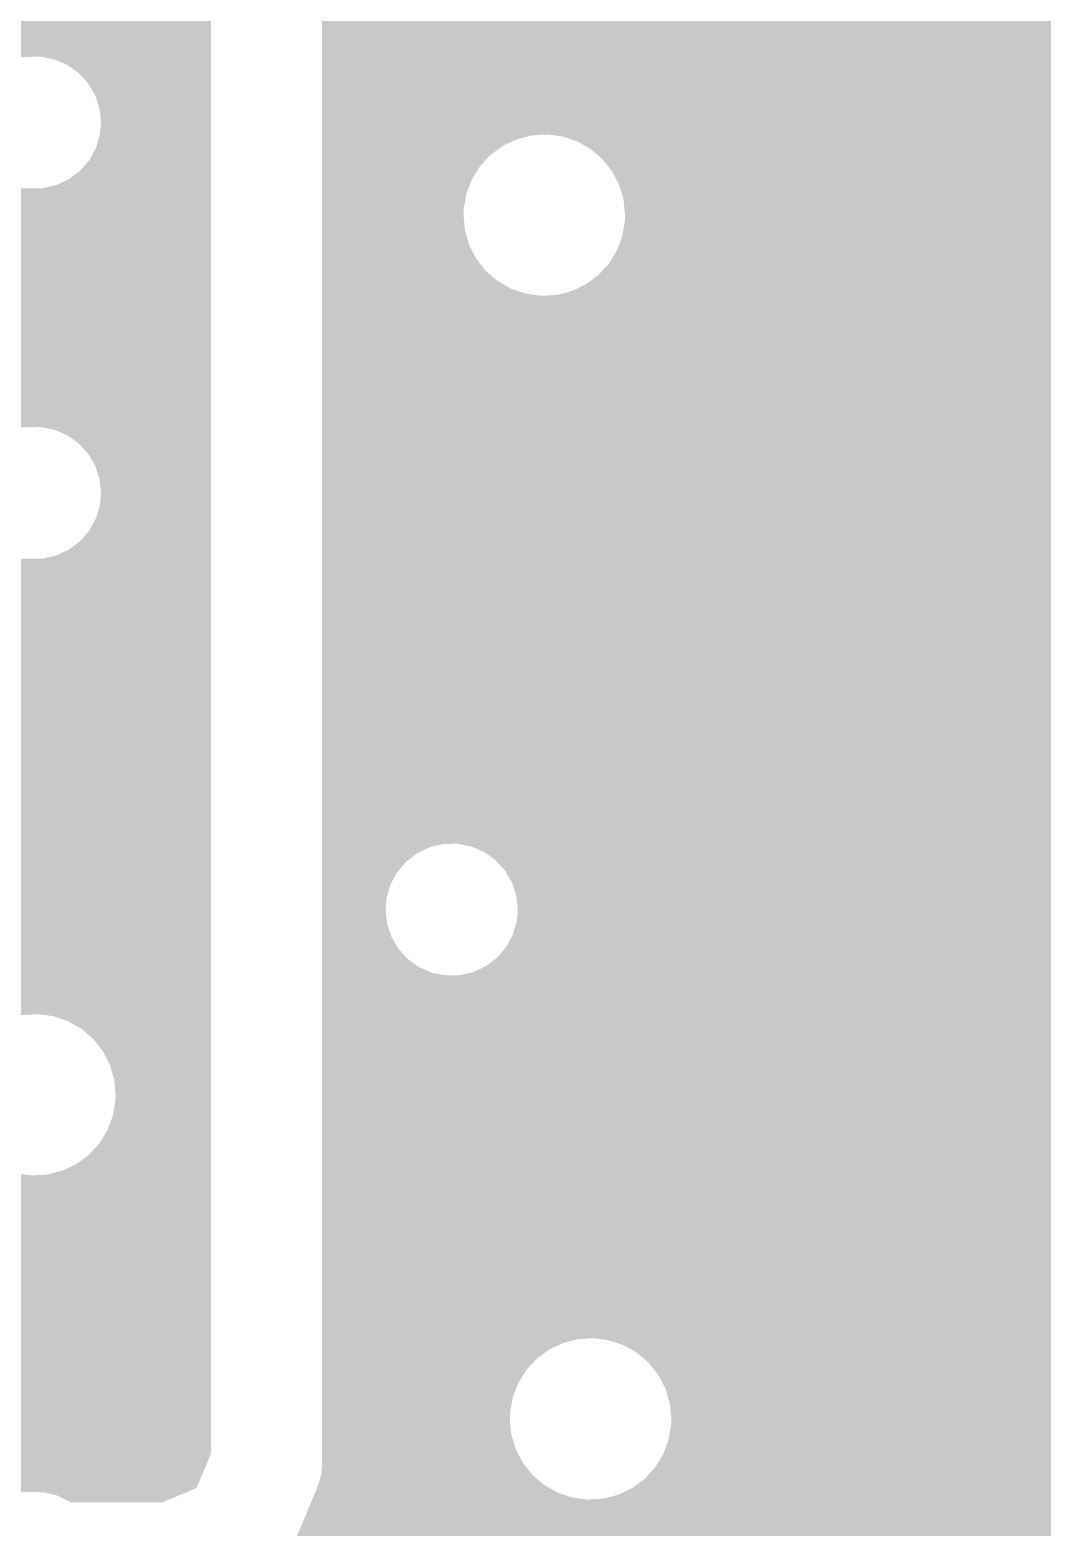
# Model space of a CAD drawing. Extents: x 295 to 953, y 10 to 290.
# Drawn here: x 830.17 to 848.38, y 111.7 to 138.39 of the extents above; entities that cross this region are included whole.
import ezdxf

# ---------------------------------------------------------------- set-up
doc = ezdxf.new("R2010")
doc.units = 0
doc.header["$LTSCALE"] = 5
doc.header["$MEASUREMENT"] = 0
doc.layers.add('PWR1', color=7, linetype='CONTINUOUS')

msp = doc.modelspace()

# ---------------------------------------------------------------- linework, layer by layer
at = {"layer": 'PWR1'}
for points in [[(835.379, 136.53), (835.379, 146.966), (848.376, 136.53), (848.376, 146.966)], [(812.265, 137.917), (812.265, 139.005), (833.398, 137.917), (833.398, 139.005)], [(820.481, 137.913), (820.459, 137.917), (830.115, 137.913), (830.365, 137.917)], [(830.609, 137.869), (830.365, 137.917), (833.398, 137.869), (833.398, 137.917)], [(830.838, 137.771), (830.609, 137.869), (833.398, 137.771), (833.398, 137.869)], [(831.041, 137.626), (830.838, 137.771), (833.398, 137.626), (833.398, 137.771)], [(831.21, 137.442), (831.041, 137.626), (833.398, 137.442), (833.398, 137.626)], [(831.335, 137.227), (831.21, 137.442), (833.398, 137.227), (833.398, 137.442)], [(831.413, 136.991), (831.335, 137.227), (833.398, 136.991), (833.398, 137.227)], [(831.44, 136.743), (831.413, 136.991), (833.398, 136.743), (833.398, 136.991)], [(831.421, 136.536), (831.44, 136.743), (833.398, 136.536), (833.398, 136.743)], [(831.352, 136.297), (831.421, 136.536), (833.398, 136.297), (833.398, 136.536)], [(835.379, 136.514), (835.379, 136.53), (839.121, 136.514), (839.396, 136.53)], [(835.379, 136.446), (835.379, 136.514), (838.854, 136.446), (839.121, 136.514)], [(835.379, 136.329), (835.379, 136.446), (838.605, 136.329), (838.854, 136.446)], [(839.669, 136.494), (839.396, 136.53), (848.376, 136.494), (848.376, 136.53)], [(839.93, 136.406), (839.669, 136.494), (848.376, 136.406), (848.376, 136.494)], [(840.169, 136.27), (839.93, 136.406), (848.376, 136.27), (848.376, 136.406)], [(831.234, 136.077), (831.352, 136.297), (833.398, 136.077), (833.398, 136.297)], [(835.379, 136.166), (835.379, 136.329), (838.382, 136.166), (838.605, 136.329)], [(835.379, 135.963), (835.379, 136.166), (838.195, 135.963), (838.382, 136.166)], [(840.378, 136.09), (840.169, 136.27), (848.376, 136.09), (848.376, 136.27)], [(830.874, 135.736), (831.072, 135.888), (833.398, 135.736), (833.398, 135.888)], [(831.072, 135.888), (831.234, 136.077), (833.398, 135.888), (833.398, 136.077)], [(835.379, 135.729), (835.379, 135.963), (838.05, 135.729), (838.195, 135.963)], [(840.55, 135.875), (840.378, 136.09), (848.376, 135.875), (848.376, 136.09)], [(840.676, 135.63), (840.55, 135.875), (848.376, 135.63), (848.376, 135.875)], [(830.406, 135.573), (830.649, 135.63), (833.398, 135.573), (833.398, 135.63)], [(830.649, 135.63), (830.874, 135.736), (833.398, 135.63), (833.398, 135.736)], [(835.379, 135.472), (835.379, 135.729), (837.953, 135.472), (838.05, 135.729)], [(840.755, 135.366), (840.676, 135.63), (848.376, 135.366), (848.376, 135.63)], [(812.265, 134.615), (812.265, 135.569), (833.398, 134.615), (833.398, 135.569)], [(830.157, 135.569), (830.406, 135.573), (833.398, 135.569), (833.398, 135.573)], [(835.379, 135.2), (835.379, 135.472), (837.906, 135.2), (837.953, 135.472)], [(840.781, 135.092), (840.755, 135.366), (848.376, 135.092), (848.376, 135.366)], [(835.379, 135.092), (835.379, 135.2), (837.902, 135.092), (837.906, 135.2)], [(835.379, 134.818), (835.379, 135.092), (837.928, 134.818), (837.902, 135.092)], [(840.777, 134.983), (840.781, 135.092), (848.376, 134.983), (848.376, 135.092)], [(835.379, 134.553), (835.379, 134.818), (838.006, 134.553), (837.928, 134.818)], [(840.73, 134.712), (840.777, 134.983), (848.376, 134.712), (848.376, 134.983)], [(820.703, 134.567), (820.459, 134.615), (833.398, 134.567), (833.398, 134.615)], [(820.932, 134.469), (820.703, 134.567), (833.398, 134.469), (833.398, 134.567)], [(835.379, 134.309), (835.379, 134.553), (838.133, 134.309), (838.006, 134.553)], [(840.632, 134.454), (840.73, 134.712), (848.376, 134.454), (848.376, 134.712)], [(821.135, 134.324), (820.932, 134.469), (833.398, 134.324), (833.398, 134.469)], [(821.304, 134.14), (821.135, 134.324), (833.398, 134.14), (833.398, 134.324)], [(835.379, 134.093), (835.379, 134.309), (838.304, 134.093), (838.133, 134.309)], [(840.487, 134.22), (840.632, 134.454), (848.376, 134.22), (848.376, 134.454)], [(821.429, 133.925), (821.304, 134.14), (833.398, 133.925), (833.398, 134.14)], [(835.379, 133.914), (835.379, 134.093), (838.513, 133.914), (838.304, 134.093)], [(840.078, 133.855), (840.3, 134.018), (848.376, 133.855), (848.376, 134.018)], [(840.3, 134.018), (840.487, 134.22), (848.376, 134.018), (848.376, 134.22)], [(821.507, 133.689), (821.429, 133.925), (833.398, 133.689), (833.398, 133.925)], [(835.379, 133.778), (835.379, 133.914), (838.753, 133.778), (838.513, 133.914)], [(835.379, 133.69), (835.379, 133.778), (839.014, 133.69), (838.753, 133.778)], [(839.562, 133.669), (839.829, 133.737), (848.376, 133.669), (848.376, 133.737)], [(839.829, 133.737), (840.078, 133.855), (848.376, 133.737), (848.376, 133.855)], [(821.534, 133.441), (821.507, 133.689), (833.398, 133.441), (833.398, 133.689)], [(835.379, 133.653), (835.379, 133.69), (839.287, 133.653), (839.014, 133.69)], [(835.379, 123.884), (835.379, 133.653), (848.376, 123.884), (848.376, 133.653)], [(839.287, 133.653), (839.562, 133.669), (848.376, 133.653), (848.376, 133.669)], [(821.446, 132.995), (821.515, 133.234), (833.398, 132.995), (833.398, 133.234)], [(821.515, 133.234), (821.534, 133.441), (833.398, 133.234), (833.398, 133.441)], [(821.328, 132.775), (821.446, 132.995), (833.398, 132.775), (833.398, 132.995)], [(821.166, 132.586), (821.328, 132.775), (833.398, 132.586), (833.398, 132.775)], [(820.743, 132.328), (820.968, 132.434), (833.398, 132.328), (833.398, 132.434)], [(820.968, 132.434), (821.166, 132.586), (833.398, 132.434), (833.398, 132.586)], [(812.265, 131.313), (812.265, 132.267), (833.398, 131.313), (833.398, 132.267)], [(820.251, 132.267), (820.5, 132.271), (833.398, 132.267), (833.398, 132.271)], [(820.5, 132.271), (820.743, 132.328), (833.398, 132.271), (833.398, 132.328)], [(820.481, 131.309), (820.459, 131.313), (830.115, 131.309), (830.365, 131.313)], [(830.609, 131.265), (830.365, 131.313), (833.398, 131.265), (833.398, 131.313)], [(830.838, 131.167), (830.609, 131.265), (833.398, 131.167), (833.398, 131.265)], [(831.041, 131.022), (830.838, 131.167), (833.398, 131.022), (833.398, 131.167)], [(831.21, 130.838), (831.041, 131.022), (833.398, 130.838), (833.398, 131.022)], [(831.335, 130.623), (831.21, 130.838), (833.398, 130.623), (833.398, 130.838)], [(831.413, 130.387), (831.335, 130.623), (833.398, 130.387), (833.398, 130.623)], [(831.44, 130.139), (831.413, 130.387), (833.398, 130.139), (833.398, 130.387)], [(831.421, 129.932), (831.44, 130.139), (833.398, 129.932), (833.398, 130.139)], [(831.352, 129.693), (831.421, 129.932), (833.398, 129.693), (833.398, 129.932)], [(831.072, 129.284), (831.234, 129.473), (833.398, 129.284), (833.398, 129.473)], [(831.234, 129.473), (831.352, 129.693), (833.398, 129.473), (833.398, 129.693)], [(830.874, 129.132), (831.072, 129.284), (833.398, 129.132), (833.398, 129.284)], [(812.265, 128.011), (812.265, 128.965), (833.398, 128.011), (833.398, 128.965)], [(830.157, 128.965), (830.406, 128.969), (833.398, 128.965), (833.398, 128.969)], [(830.406, 128.969), (830.649, 129.026), (833.398, 128.969), (833.398, 129.026)], [(830.649, 129.026), (830.874, 129.132), (833.398, 129.026), (833.398, 129.132)], [(820.703, 127.963), (820.459, 128.011), (833.398, 127.963), (833.398, 128.011)], [(820.932, 127.865), (820.703, 127.963), (833.398, 127.865), (833.398, 127.963)], [(821.135, 127.72), (820.932, 127.865), (833.398, 127.72), (833.398, 127.865)], [(821.304, 127.536), (821.135, 127.72), (833.398, 127.536), (833.398, 127.72)], [(821.429, 127.321), (821.304, 127.536), (833.398, 127.321), (833.398, 127.536)], [(821.507, 127.085), (821.429, 127.321), (833.398, 127.085), (833.398, 127.321)], [(821.534, 126.837), (821.507, 127.085), (833.398, 126.837), (833.398, 127.085)], [(821.515, 126.63), (821.534, 126.837), (833.398, 126.63), (833.398, 126.837)], [(821.446, 126.391), (821.515, 126.63), (833.398, 126.391), (833.398, 126.63)], [(821.328, 126.171), (821.446, 126.391), (833.398, 126.171), (833.398, 126.391)], [(821.166, 125.982), (821.328, 126.171), (833.398, 125.982), (833.398, 126.171)], [(820.743, 125.724), (820.968, 125.83), (833.398, 125.724), (833.398, 125.83)], [(820.968, 125.83), (821.166, 125.982), (833.398, 125.83), (833.398, 125.982)], [(811.699, 124.465), (812.187, 125.627), (833.398, 124.465), (833.398, 125.627)], [(812.187, 125.627), (812.198, 125.663), (833.398, 125.627), (833.398, 125.663)], [(820.251, 125.663), (820.5, 125.667), (833.398, 125.663), (833.398, 125.667)], [(820.5, 125.667), (820.743, 125.724), (833.398, 125.667), (833.398, 125.724)], [(811.664, 124.392), (811.699, 124.465), (833.398, 124.392), (833.398, 124.465)], [(811.368, 124.048), (811.536, 124.203), (833.398, 124.048), (833.398, 124.203)], [(811.536, 124.203), (811.664, 124.392), (833.398, 124.203), (833.398, 124.392)], [(810.007, 123.447), (811.17, 123.936), (833.398, 123.447), (833.398, 123.936)], [(811.17, 123.936), (811.368, 124.048), (833.398, 123.936), (833.398, 124.048)], [(835.379, 123.879), (835.379, 123.884), (837.545, 123.879), (837.794, 123.884)], [(835.379, 123.822), (835.379, 123.879), (837.302, 123.822), (837.545, 123.879)], [(838.039, 123.835), (837.794, 123.884), (848.376, 123.835), (848.376, 123.884)], [(835.379, 123.716), (835.379, 123.822), (837.077, 123.716), (837.302, 123.822)], [(835.379, 123.565), (835.379, 123.716), (836.879, 123.565), (837.077, 123.716)], [(838.268, 123.737), (838.039, 123.835), (848.376, 123.737), (848.376, 123.835)], [(838.471, 123.593), (838.268, 123.737), (848.376, 123.593), (848.376, 123.737)], [(838.639, 123.409), (838.471, 123.593), (848.376, 123.409), (848.376, 123.593)], [(731.366, 123.058), (731.366, 123.37), (833.398, 123.058), (833.398, 123.37)], [(809.623, 123.37), (809.85, 123.396), (833.398, 123.37), (833.398, 123.396)], [(809.85, 123.396), (810.007, 123.447), (833.398, 123.396), (833.398, 123.447)], [(835.379, 123.375), (835.379, 123.565), (836.717, 123.375), (836.879, 123.565)], [(835.379, 123.155), (835.379, 123.375), (836.599, 123.155), (836.717, 123.375)], [(838.765, 123.194), (838.639, 123.409), (848.376, 123.194), (848.376, 123.409)], [(835.379, 122.916), (835.379, 123.155), (836.53, 122.916), (836.599, 123.155)], [(838.843, 122.957), (838.765, 123.194), (848.376, 122.957), (848.376, 123.194)], [(769.522, 123.01), (769.278, 123.058), (833.398, 123.01), (833.398, 123.058)], [(769.751, 122.912), (769.522, 123.01), (833.398, 122.912), (833.398, 123.01)], [(769.954, 122.767), (769.751, 122.912), (833.398, 122.767), (833.398, 122.912)], [(835.379, 122.709), (835.379, 122.916), (836.511, 122.709), (836.53, 122.916)], [(838.869, 122.709), (838.843, 122.957), (848.376, 122.709), (848.376, 122.957)], [(770.007, 122.709), (769.954, 122.767), (833.398, 122.709), (833.398, 122.767)], [(770.123, 122.583), (770.007, 122.709), (833.398, 122.583), (833.398, 122.709)], [(770.248, 122.368), (770.123, 122.583), (833.398, 122.368), (833.398, 122.583)], [(835.379, 122.462), (835.379, 122.709), (836.538, 122.462), (836.511, 122.709)], [(838.851, 122.502), (838.869, 122.709), (848.376, 122.502), (848.376, 122.709)], [(770.326, 122.132), (770.248, 122.368), (833.398, 122.132), (833.398, 122.368)], [(835.379, 122.225), (835.379, 122.462), (836.616, 122.225), (836.538, 122.462)], [(838.663, 122.044), (838.781, 122.263), (848.376, 122.044), (848.376, 122.263)], [(838.781, 122.263), (838.851, 122.502), (848.376, 122.263), (848.376, 122.502)], [(770.353, 121.884), (770.326, 122.132), (833.398, 121.884), (833.398, 122.132)], [(835.379, 122.01), (835.379, 122.225), (836.742, 122.01), (836.616, 122.225)], [(835.379, 121.826), (835.379, 122.01), (836.91, 121.826), (836.742, 122.01)], [(838.502, 121.854), (838.663, 122.044), (848.376, 121.854), (848.376, 122.044)], [(770.334, 121.677), (770.353, 121.884), (833.398, 121.677), (833.398, 121.884)], [(835.379, 121.682), (835.379, 121.826), (837.113, 121.682), (836.91, 121.826)], [(838.304, 121.703), (838.502, 121.854), (848.376, 121.703), (848.376, 121.854)], [(770.265, 121.438), (770.334, 121.677), (833.398, 121.438), (833.398, 121.677)], [(835.379, 121.583), (835.379, 121.682), (837.342, 121.583), (837.113, 121.682)], [(835.379, 121.535), (835.379, 121.583), (837.586, 121.535), (837.342, 121.583)], [(835.379, 115.067), (835.379, 121.535), (848.376, 115.067), (848.376, 121.535)], [(837.586, 121.535), (837.836, 121.539), (848.376, 121.535), (848.376, 121.539)], [(837.836, 121.539), (838.078, 121.596), (848.376, 121.539), (848.376, 121.596)], [(838.078, 121.596), (838.304, 121.703), (848.376, 121.596), (848.376, 121.703)], [(769.985, 121.029), (770.147, 121.218), (833.398, 121.029), (833.398, 121.218)], [(770.147, 121.218), (770.265, 121.438), (833.398, 121.218), (833.398, 121.438)], [(769.787, 120.877), (769.985, 121.029), (833.398, 120.877), (833.398, 121.029)], [(769.687, 120.83), (769.721, 120.846), (830.04, 120.83), (830.315, 120.846)], [(769.721, 120.846), (769.787, 120.877), (833.398, 120.846), (833.398, 120.877)], [(830.588, 120.809), (830.315, 120.846), (833.398, 120.809), (833.398, 120.846)], [(830.849, 120.721), (830.588, 120.809), (833.398, 120.721), (833.398, 120.809)], [(831.089, 120.585), (830.849, 120.721), (833.398, 120.585), (833.398, 120.721)], [(831.298, 120.406), (831.089, 120.585), (833.398, 120.406), (833.398, 120.585)], [(831.469, 120.19), (831.298, 120.406), (833.398, 120.19), (833.398, 120.406)], [(831.596, 119.946), (831.469, 120.19), (833.398, 119.946), (833.398, 120.19)], [(831.674, 119.682), (831.596, 119.946), (833.398, 119.682), (833.398, 119.946)], [(831.7, 119.407), (831.674, 119.682), (833.398, 119.407), (833.398, 119.682)], [(831.696, 119.299), (831.7, 119.407), (833.398, 119.299), (833.398, 119.407)], [(831.649, 119.027), (831.696, 119.299), (833.398, 119.027), (833.398, 119.299)], [(831.552, 118.77), (831.649, 119.027), (833.398, 118.77), (833.398, 119.027)], [(831.22, 118.333), (831.407, 118.536), (833.398, 118.333), (833.398, 118.536)], [(831.407, 118.536), (831.552, 118.77), (833.398, 118.536), (833.398, 118.77)], [(830.998, 118.17), (831.22, 118.333), (833.398, 118.17), (833.398, 118.333)], [(826.464, 117.969), (826.46, 118.004), (830.207, 117.969), (829.942, 118.004)], [(830.482, 117.985), (830.748, 118.053), (833.398, 117.985), (833.398, 118.053)], [(830.748, 118.053), (830.998, 118.17), (833.398, 118.053), (833.398, 118.17)], [(826.487, 117.756), (826.464, 117.969), (833.398, 117.756), (833.398, 117.969)], [(826.468, 117.549), (826.487, 117.756), (833.398, 117.549), (833.398, 117.756)], [(830.207, 117.969), (830.482, 117.985), (833.398, 117.969), (833.398, 117.985)], [(826.399, 117.31), (826.468, 117.549), (833.398, 117.31), (833.398, 117.549)], [(826.281, 117.091), (826.399, 117.31), (833.398, 117.091), (833.398, 117.31)], [(826.119, 116.901), (826.281, 117.091), (833.398, 116.901), (833.398, 117.091)], [(825.696, 116.643), (825.921, 116.75), (833.398, 116.643), (833.398, 116.75)], [(825.921, 116.75), (826.119, 116.901), (833.398, 116.75), (833.398, 116.901)], [(791.235, 116.454), (791.374, 116.519), (833.398, 116.454), (833.398, 116.519)], [(791.374, 116.519), (791.459, 116.582), (833.398, 116.519), (833.398, 116.582)], [(799.24, 116.406), (798.996, 116.454), (833.398, 116.406), (833.398, 116.454)], [(799.469, 116.308), (799.24, 116.406), (833.398, 116.308), (833.398, 116.406)], [(825.204, 116.582), (825.453, 116.586), (833.398, 116.582), (833.398, 116.586)], [(825.453, 116.586), (825.696, 116.643), (833.398, 116.586), (833.398, 116.643)], [(799.672, 116.163), (799.469, 116.308), (833.398, 116.163), (833.398, 116.308)], [(799.841, 115.979), (799.672, 116.163), (833.398, 115.979), (833.398, 116.163)], [(799.966, 115.764), (799.841, 115.979), (833.398, 115.764), (833.398, 115.979)], [(800.044, 115.528), (799.966, 115.764), (833.398, 115.528), (833.398, 115.764)], [(800.071, 115.28), (800.044, 115.528), (833.398, 115.28), (833.398, 115.528)], [(799.983, 114.834), (800.052, 115.073), (833.398, 114.834), (833.398, 115.073)], [(800.052, 115.073), (800.071, 115.28), (833.398, 115.073), (833.398, 115.28)], [(835.379, 115.051), (835.379, 115.067), (839.946, 115.051), (840.221, 115.067)], [(835.379, 114.983), (835.379, 115.051), (839.679, 114.983), (839.946, 115.051)], [(840.494, 115.031), (840.221, 115.067), (848.376, 115.031), (848.376, 115.067)], [(799.865, 114.614), (799.983, 114.834), (833.398, 114.614), (833.398, 114.834)], [(835.379, 114.866), (835.379, 114.983), (839.43, 114.866), (839.679, 114.983)], [(835.379, 114.703), (835.379, 114.866), (839.208, 114.703), (839.43, 114.866)], [(840.755, 114.943), (840.494, 115.031), (848.376, 114.943), (848.376, 115.031)], [(840.995, 114.807), (840.755, 114.943), (848.376, 114.807), (848.376, 114.943)], [(841.204, 114.627), (840.995, 114.807), (848.376, 114.627), (848.376, 114.807)], [(799.703, 114.425), (799.865, 114.614), (833.398, 114.425), (833.398, 114.614)], [(835.379, 114.5), (835.379, 114.703), (839.021, 114.5), (839.208, 114.703)], [(841.375, 114.412), (841.204, 114.627), (848.376, 114.412), (848.376, 114.627)], [(799.28, 114.167), (799.505, 114.273), (833.398, 114.167), (833.398, 114.273)], [(799.505, 114.273), (799.703, 114.425), (833.398, 114.273), (833.398, 114.425)], [(835.379, 114.266), (835.379, 114.5), (838.876, 114.266), (839.021, 114.5)], [(835.379, 114.009), (835.379, 114.266), (838.778, 114.009), (838.876, 114.266)], [(841.502, 114.167), (841.375, 114.412), (848.376, 114.167), (848.376, 114.412)], [(731.366, 113.003), (731.366, 114.106), (833.398, 113.003), (833.398, 114.106)], [(798.788, 114.106), (799.037, 114.11), (833.398, 114.106), (833.398, 114.11)], [(799.037, 114.11), (799.28, 114.167), (833.398, 114.11), (833.398, 114.167)], [(835.379, 113.737), (835.379, 114.009), (838.731, 113.737), (838.778, 114.009)], [(841.58, 113.903), (841.502, 114.167), (848.376, 113.903), (848.376, 114.167)], [(835.379, 113.629), (835.379, 113.737), (838.727, 113.629), (838.731, 113.737)], [(841.606, 113.629), (841.58, 113.903), (848.376, 113.629), (848.376, 113.903)], [(835.379, 113.355), (835.379, 113.629), (838.753, 113.355), (838.727, 113.629)], [(841.555, 113.249), (841.602, 113.52), (848.376, 113.249), (848.376, 113.52)], [(841.602, 113.52), (841.606, 113.629), (848.376, 113.52), (848.376, 113.629)], [(835.379, 113.09), (835.379, 113.355), (838.832, 113.09), (838.753, 113.355)], [(841.458, 112.991), (841.555, 113.249), (848.376, 112.991), (848.376, 113.249)], [(731.366, 113.001), (731.366, 113.003), (833.397, 113.001), (833.398, 113.003)], [(731.536, 112.591), (731.366, 113.001), (833.224, 112.591), (833.397, 113.001)], [(835.379, 112.846), (835.379, 113.09), (838.959, 112.846), (838.832, 113.09)], [(841.313, 112.757), (841.458, 112.991), (848.376, 112.757), (848.376, 112.991)], [(835.365, 112.639), (835.379, 112.803), (839.123, 112.639), (838.992, 112.803)], [(835.379, 112.803), (835.379, 112.846), (838.992, 112.803), (838.959, 112.846)], [(841.126, 112.555), (841.313, 112.757), (848.376, 112.555), (848.376, 112.757)], [(761.257, 112.552), (760.984, 112.591), (833.208, 112.552), (833.224, 112.591)], [(761.517, 112.462), (761.257, 112.552), (833.17, 112.462), (833.208, 112.552)], [(761.628, 112.398), (761.517, 112.462), (833.143, 112.398), (833.17, 112.462)], [(761.628, 112.397), (761.628, 112.398), (833.143, 112.397), (833.143, 112.398)], [(761.747, 112.329), (761.628, 112.397), (832.98, 112.329), (833.143, 112.397)], [(835.257, 112.315), (835.301, 112.419), (839.578, 112.315), (839.395, 112.419)], [(835.301, 112.419), (835.311, 112.451), (839.395, 112.419), (839.339, 112.451)], [(835.311, 112.451), (835.363, 112.63), (839.339, 112.451), (839.13, 112.63)], [(835.363, 112.63), (835.365, 112.639), (839.13, 112.63), (839.123, 112.639)], [(840.654, 112.274), (840.904, 112.392), (848.376, 112.274), (848.376, 112.392)], [(840.904, 112.392), (841.126, 112.555), (848.376, 112.392), (848.376, 112.555)], [(761.755, 112.324), (761.747, 112.329), (830.158, 112.324), (830.187, 112.329)], [(830.436, 112.318), (830.187, 112.329), (832.954, 112.318), (832.98, 112.329)], [(830.677, 112.255), (830.436, 112.318), (832.804, 112.255), (832.954, 112.318)], [(830.9, 112.143), (830.677, 112.255), (832.538, 112.143), (832.804, 112.255)], [(830.9, 112.143), (830.9, 112.143), (832.537, 112.143), (832.538, 112.143)], [(834.813, 111.257), (835.205, 112.19), (848.376, 111.257), (848.376, 112.19)], [(835.205, 112.19), (835.22, 112.227), (840.113, 112.19), (839.84, 112.227)], [(835.22, 112.227), (835.257, 112.315), (839.84, 112.227), (839.578, 112.315)], [(840.113, 112.19), (840.388, 112.206), (848.376, 112.19), (848.376, 112.206)], [(840.388, 112.206), (840.654, 112.274), (848.376, 112.206), (848.376, 112.274)]]:
    msp.add_solid(points, dxfattribs=at)

doc.saveas('drawing.dxf')
